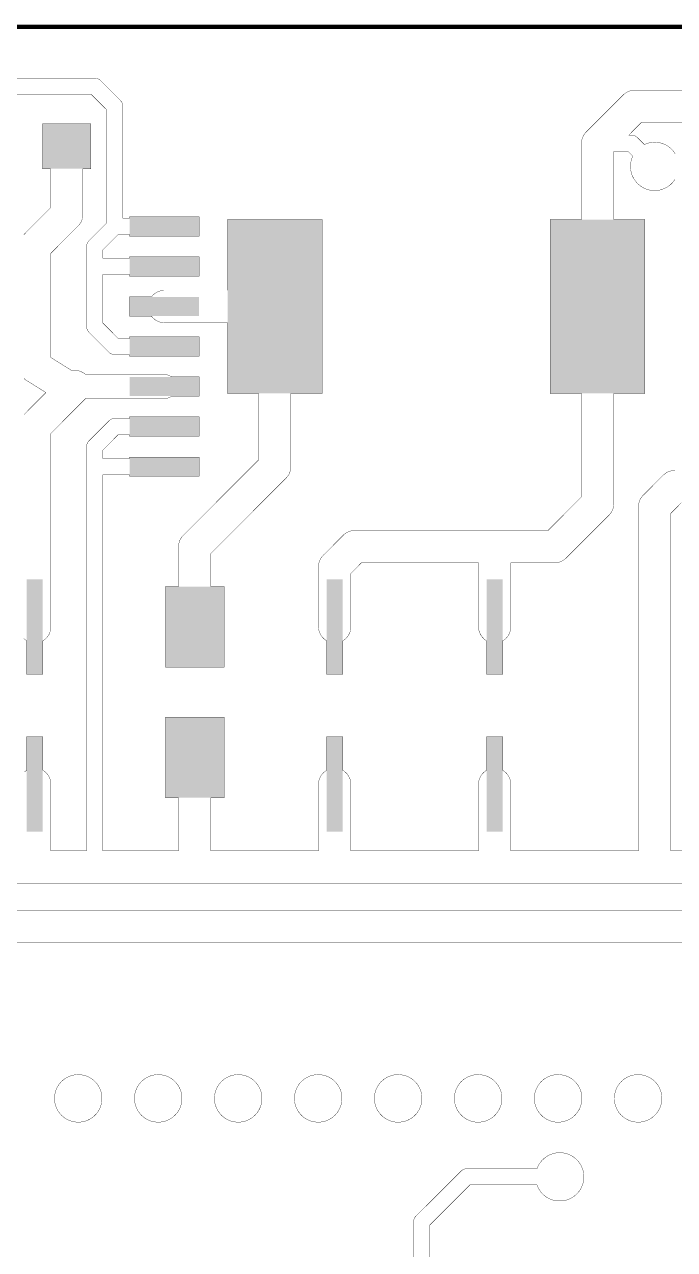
# Model space of a CAD drawing. Extents: x 0 to 3.15, y 0 to 4.33.
# Drawn here: x 1.587 to 2.4, y 2.803 to 4.333 of the extents above; entities that cross this region are included whole.
import ezdxf

# ---------------------------------------------------------------- set-up
doc = ezdxf.new("R2010")
doc.units = 0
for name, color, linetype in [('Board_Outline', 13, 'CONTINUOUS'), ('Edge_Top', 16, 'CONTINUOUS'), ('Top_Paste', 4, 'CONTINUOUS')]:
    doc.layers.add(name, color=color, linetype=linetype)

msp = doc.modelspace()

# ---------------------------------------------------------------- linework, layer by layer
at = {"layer": 'Board_Outline', "linetype": 'CONTINUOUS', "const_width": 0.0055}
msp.add_lwpolyline([(0, 0), (3.1496, 0), (3.1496, 4.3307), (0, 4.3307), (0, 0)], dxfattribs=at)
at = {"layer": 'Edge_Top', "linetype": 'CONTINUOUS', "const_width": 0.0004}
for points in [[(1.5678, 4.2664), (1.6752, 4.2664), (1.676, 4.2663), (1.6768, 4.2662), (1.6776, 4.2661), (1.6783, 4.2658), (1.6791, 4.2655), (1.6798, 4.2652), (1.6805, 4.2648), (1.6811, 4.2644), (1.6817, 4.2639), (1.6823, 4.2633), (1.6825, 4.2631), (1.6827, 4.2629), (1.7074, 4.2382), (1.7079, 4.2376), (1.7084, 4.237), (1.7088, 4.2363), (1.7092, 4.2356), (1.7095, 4.2349), (1.7097, 4.2342), (1.7099, 4.2334), (1.7101, 4.2326), (1.7102, 4.2319), (1.7102, 4.2311), (1.7102, 4.2307), (1.7102, 4.2304), (1.7102, 4.0914), (1.7102, 4.0914), (1.7186, 4.0914), (1.7186, 4.092), (1.7186, 4.0932), (1.8056, 4.0932), (1.8056, 4.0692), (1.7186, 4.0692), (1.7186, 4.071), (1.7185, 4.071), (1.7042, 4.071), (1.7037, 4.0705), (1.6852, 4.052), (1.6852, 4.0504), (1.6852, 4.0414), (1.6852, 4.0414), (1.7186, 4.0414), (1.7186, 4.042), (1.7186, 4.0432), (1.8056, 4.0432), (1.8056, 4.0192), (1.7186, 4.0192), (1.7186, 4.021), (1.7185, 4.021), (1.6852, 4.021), (1.6852, 4.021), (1.6852, 3.9604), (1.6859, 3.9597), (1.7042, 3.9414), (1.7058, 3.9414), (1.7186, 3.9414), (1.7186, 3.942), (1.7186, 3.9432), (1.8056, 3.9432), (1.8056, 3.9192), (1.7186, 3.9192), (1.7186, 3.921), (1.7185, 3.921), (1.6997, 3.921), (1.6989, 3.9211), (1.6982, 3.9212), (1.6974, 3.9213), (1.6966, 3.9216), (1.6959, 3.9219), (1.6952, 3.9222), (1.6945, 3.9226), (1.6939, 3.923), (1.6933, 3.9235), (1.6927, 3.9241), (1.6924, 3.9244), (1.6922, 3.9246), (1.6676, 3.9492), (1.6671, 3.9498), (1.6666, 3.9504), (1.6662, 3.9511), (1.6658, 3.9518), (1.6655, 3.9525), (1.6652, 3.9532), (1.665, 3.954), (1.6649, 3.9548), (1.6648, 3.9555), (1.6648, 3.9563), (1.6648, 3.9567), (1.6648, 3.957), (1.6648, 4.0315), (1.6648, 4.0317), (1.6648, 4.032), (1.6648, 4.0565), (1.6648, 4.0573), (1.6649, 4.058), (1.6651, 4.0588), (1.6654, 4.0596), (1.6656, 4.0603), (1.666, 4.061), (1.6664, 4.0617), (1.6668, 4.0623), (1.6673, 4.0629), (1.6679, 4.0635), (1.6681, 4.0638), (1.6683, 4.064), (1.6898, 4.0854), (1.6898, 4.087), (1.6898, 4.227), (1.6891, 4.2277), (1.6707, 4.246), (1.6692, 4.246), (1.5702, 4.246)], [(2.4003, 4.1398), (2.3996, 4.1387), (2.3988, 4.1377), (2.398, 4.1367), (2.3971, 4.1357), (2.3962, 4.1347), (2.3953, 4.1338), (2.3943, 4.133), (2.3932, 4.1322), (2.3922, 4.1314), (2.3911, 4.1307), (2.39, 4.13), (2.3888, 4.1294), (2.3876, 4.1288), (2.3864, 4.1283), (2.3852, 4.1278), (2.384, 4.1274), (2.3827, 4.127), (2.3814, 4.1267), (2.3801, 4.1265), (2.3788, 4.1263), (2.3775, 4.1261), (2.3762, 4.126), (2.3749, 4.126), (2.3736, 4.126), (2.3723, 4.1261), (2.371, 4.1263), (2.3697, 4.1265), (2.3684, 4.1267), (2.3671, 4.127), (2.3659, 4.1274), (2.3646, 4.1278), (2.3634, 4.1283), (2.3622, 4.1288), (2.361, 4.1294), (2.3599, 4.1301), (2.3588, 4.1307), (2.3577, 4.1315), (2.3566, 4.1322), (2.3556, 4.1331), (2.3546, 4.1339), (2.3536, 4.1348), (2.3527, 4.1358), (2.3519, 4.1368), (2.351, 4.1378), (2.3503, 4.1389), (2.3495, 4.1399), (2.3489, 4.1411), (2.3482, 4.1422), (2.3476, 4.1434), (2.3471, 4.1446), (2.3466, 4.1458), (2.3462, 4.147), (2.3458, 4.1483), (2.3455, 4.1496), (2.3453, 4.1509), (2.3451, 4.1522), (2.3449, 4.1535), (2.3448, 4.1548), (2.3448, 4.1561), (2.3448, 4.1574), (2.3449, 4.1587), (2.345, 4.16), (2.3452, 4.1613), (2.3455, 4.1626), (2.3458, 4.1639), (2.3461, 4.1651), (2.3466, 4.1664), (2.347, 4.1676), (2.3475, 4.1688), (2.3477, 4.1691), (2.3472, 4.1696), (2.342, 4.1748), (2.3415, 4.1747), (2.3239, 4.1747), (2.3239, 4.1744), (2.3239, 4.0899), (2.3246, 4.0899), (2.3629, 4.0899), (2.3629, 3.8725), (2.3239, 3.8725), (2.3239, 3.872), (2.3239, 3.7344), (2.3239, 3.7334), (2.3237, 3.7323), (2.3236, 3.7313), (2.3234, 3.7303), (2.3231, 3.7292), (2.3228, 3.7282), (2.3224, 3.7273), (2.322, 3.7263), (2.3215, 3.7254), (2.321, 3.7245), (2.3204, 3.7236), (2.3198, 3.7227), (2.3191, 3.7219), (2.3184, 3.7211), (2.3177, 3.7204), (2.3174, 3.7201), (2.2639, 3.6666), (2.2631, 3.6659), (2.2623, 3.6652), (2.2614, 3.6646), (2.2606, 3.664), (2.2597, 3.6635), (2.2587, 3.663), (2.2578, 3.6626), (2.2568, 3.6622), (2.2558, 3.6619), (2.2548, 3.6616), (2.2537, 3.6614), (2.2527, 3.6612), (2.2517, 3.6611), (2.2506, 3.661), (2.2496, 3.661), (2.2492, 3.661), (2.1952, 3.661), (2.1952, 3.6607), (2.1952, 3.5807), (2.1951, 3.5796), (2.195, 3.5786), (2.1948, 3.5776), (2.1946, 3.5765), (2.1944, 3.5755), (2.194, 3.5745), (2.1937, 3.5735), (2.1932, 3.5726), (2.1928, 3.5716), (2.1922, 3.5707), (2.1917, 3.5698), (2.1911, 3.569), (2.1904, 3.5682), (2.1897, 3.5674), (2.189, 3.5666), (2.1882, 3.5659), (2.1874, 3.5653), (2.1865, 3.5646), (2.1857, 3.5641), (2.1852, 3.5638), (2.1852, 3.5633), (2.1852, 3.522), (2.1648, 3.522), (2.1648, 3.5638), (2.1647, 3.5638), (2.1638, 3.5644), (2.1629, 3.565), (2.1621, 3.5656), (2.1613, 3.5663), (2.1606, 3.5671), (2.1599, 3.5678), (2.1592, 3.5686), (2.1585, 3.5695), (2.158, 3.5703), (2.1574, 3.5712), (2.1569, 3.5722), (2.1565, 3.5731), (2.1561, 3.5741), (2.1557, 3.5751), (2.1554, 3.5761), (2.1552, 3.5771), (2.155, 3.5781), (2.1549, 3.5792), (2.1548, 3.5802), (2.1548, 3.5812), (2.1548, 3.661), (2.1545, 3.661), (2.0083, 3.661), (2.0083, 3.661), (1.9952, 3.6478), (1.9952, 3.6478), (1.9952, 3.5807), (1.9951, 3.5796), (1.995, 3.5786), (1.9948, 3.5776), (1.9946, 3.5765), (1.9944, 3.5755), (1.994, 3.5745), (1.9937, 3.5735), (1.9932, 3.5726), (1.9928, 3.5716), (1.9922, 3.5707), (1.9917, 3.5698), (1.9911, 3.569), (1.9904, 3.5682), (1.9897, 3.5674), (1.989, 3.5666), (1.9882, 3.5659), (1.9874, 3.5653), (1.9865, 3.5646), (1.9857, 3.5641), (1.9852, 3.5638), (1.9852, 3.5633), (1.9852, 3.522), (1.9648, 3.522), (1.9648, 3.5638), (1.9647, 3.5638), (1.9638, 3.5644), (1.9629, 3.565), (1.9621, 3.5656), (1.9613, 3.5663), (1.9606, 3.5671), (1.9599, 3.5678), (1.9592, 3.5686), (1.9585, 3.5695), (1.958, 3.5703), (1.9574, 3.5712), (1.9569, 3.5722), (1.9565, 3.5731), (1.9561, 3.5741), (1.9557, 3.5751), (1.9554, 3.5761), (1.9552, 3.5771), (1.955, 3.5781), (1.9549, 3.5792), (1.9548, 3.5802), (1.9548, 3.5812), (1.9548, 3.6567), (1.9548, 3.6578), (1.955, 3.6588), (1.9551, 3.6599), (1.9553, 3.6609), (1.9556, 3.6619), (1.9559, 3.6629), (1.9563, 3.6639), (1.9567, 3.6648), (1.9572, 3.6658), (1.9577, 3.6667), (1.9583, 3.6676), (1.9589, 3.6684), (1.9596, 3.6692), (1.9603, 3.67), (1.961, 3.6708), (1.9613, 3.671), (1.9861, 3.6959), (1.9869, 3.6966), (1.9877, 3.6972), (1.9885, 3.6978), (1.9894, 3.6984), (1.9903, 3.6989), (1.9912, 3.6994), (1.9922, 3.6998), (1.9932, 3.7002), (1.9942, 3.7005), (1.9952, 3.7008), (1.9962, 3.701), (1.9973, 3.7012), (1.9983, 3.7013), (1.9993, 3.7014), (2.0004, 3.7014), (2.0008, 3.7014), (2.1757, 3.7014), (2.176, 3.7014), (2.2416, 3.7014), (2.2416, 3.7014), (2.2835, 3.7433), (2.2835, 3.7433), (2.2835, 3.8725), (2.2829, 3.8725), (2.2445, 3.8725), (2.2445, 4.0899), (2.2835, 4.0899), (2.2835, 4.0904), (2.2835, 4.1855), (2.2836, 4.1865), (2.2837, 4.1876), (2.2839, 4.1886), (2.2841, 4.1896), (2.2843, 4.1906), (2.2847, 4.1916), (2.285, 4.1926), (2.2855, 4.1936), (2.2859, 4.1945), (2.2865, 4.1954), (2.287, 4.1963), (2.2876, 4.1972), (2.2883, 4.198), (2.289, 4.1988), (2.2897, 4.1995), (2.29, 4.1998), (2.3361, 4.2459), (2.3369, 4.2466), (2.3377, 4.2472), (2.3385, 4.2478), (2.3394, 4.2484), (2.3403, 4.2489), (2.3412, 4.2494), (2.3422, 4.2498), (2.3432, 4.2502), (2.3442, 4.2505), (2.3452, 4.2508), (2.3462, 4.251), (2.3473, 4.2512), (2.3483, 4.2513), (2.3493, 4.2514), (2.3504, 4.2514), (2.3508, 4.2514), (2.5007, 4.2514)], [(1.5863, 4.071), (1.6198, 4.1046), (1.6198, 4.1049), (1.6198, 4.153), (1.6098, 4.153), (1.6098, 4.2094), (1.6702, 4.2094), (1.6702, 4.153), (1.6602, 4.153), (1.6602, 4.1526), (1.6602, 4.0957), (1.6601, 4.0946), (1.66, 4.0936), (1.6598, 4.0926), (1.6596, 4.0915), (1.6594, 4.0905), (1.659, 4.0895), (1.6587, 4.0885), (1.6582, 4.0876), (1.6578, 4.0866), (1.6572, 4.0857), (1.6567, 4.0848), (1.6561, 4.084), (1.6554, 4.0832), (1.6547, 4.0824), (1.654, 4.0816), (1.6537, 4.0814), (1.6202, 4.0478), (1.6202, 4.0475), (1.6202, 3.9174), (1.6205, 3.9172), (1.6458, 3.9014), (1.6505, 3.9014), (1.6516, 3.9013), (1.6526, 3.9012), (1.6536, 3.9011), (1.6547, 3.9009), (1.6557, 3.9006), (1.6567, 3.9003), (1.6577, 3.8999), (1.6586, 3.8995), (1.6596, 3.899), (1.6605, 3.8985), (1.6613, 3.8979), (1.6622, 3.8973), (1.663, 3.8966), (1.6636, 3.8961), (1.6636, 3.8962), (1.7626, 3.8962), (1.7634, 3.8961), (1.7642, 3.896), (1.7649, 3.8959), (1.7657, 3.8957), (1.7665, 3.8955), (1.7672, 3.8953), (1.7679, 3.895), (1.7687, 3.8946), (1.7694, 3.8943), (1.77, 3.8939), (1.7707, 3.8934), (1.771, 3.8932), (1.7711, 3.8932), (1.8056, 3.8932), (1.8056, 3.8692), (1.771, 3.8692), (1.7707, 3.869), (1.77, 3.8686), (1.7694, 3.8681), (1.7687, 3.8678), (1.768, 3.8675), (1.7672, 3.8672), (1.7665, 3.8669), (1.7657, 3.8667), (1.765, 3.8665), (1.7642, 3.8664), (1.7634, 3.8663), (1.7626, 3.8663), (1.761, 3.8662), (1.6636, 3.8662), (1.6631, 3.8658), (1.6202, 3.8228), (1.6202, 3.8225), (1.6202, 3.6805), (1.6202, 3.6802), (1.6202, 3.5807), (1.6201, 3.5796), (1.62, 3.5786), (1.6198, 3.5776), (1.6196, 3.5765), (1.6194, 3.5755), (1.619, 3.5745), (1.6187, 3.5735), (1.6182, 3.5726), (1.6178, 3.5716), (1.6172, 3.5707), (1.6167, 3.5698), (1.6161, 3.569), (1.6154, 3.5682), (1.6147, 3.5674), (1.614, 3.5666), (1.6132, 3.5659), (1.6124, 3.5653), (1.6115, 3.5646), (1.6107, 3.5641), (1.6102, 3.5638), (1.6102, 3.5638)], [(2.4895, 4.211), (2.3583, 4.211), (2.3583, 4.211), (2.3425, 4.1951), (2.3434, 4.1951), (2.3468, 4.1951), (2.3476, 4.1951), (2.3483, 4.1949), (2.3491, 4.1947), (2.3498, 4.1945), (2.3506, 4.1942), (2.3513, 4.1938), (2.3519, 4.1934), (2.3526, 4.1929), (2.3532, 4.1924), (2.3537, 4.1919), (2.3538, 4.1918), (2.3621, 4.1835), (2.3627, 4.1838), (2.3639, 4.1843), (2.3651, 4.1848), (2.3664, 4.1852), (2.3677, 4.1855), (2.3689, 4.1858), (2.3702, 4.186), (2.3715, 4.1862), (2.3728, 4.1863), (2.3742, 4.1864), (2.3755, 4.1864), (2.3768, 4.1863), (2.3781, 4.1862), (2.3794, 4.1861), (2.3807, 4.1859), (2.382, 4.1856), (2.3832, 4.1853), (2.3845, 4.1849), (2.3857, 4.1844), (2.3869, 4.1839), (2.3881, 4.1834), (2.3893, 4.1828), (2.3904, 4.1821), (2.3916, 4.1814), (2.3926, 4.1807), (2.3937, 4.1799), (2.3947, 4.1791), (2.3957, 4.1782), (2.3966, 4.1773), (2.3975, 4.1763), (2.3984, 4.1753), (2.3992, 4.1743), (2.3999, 4.1732), (2.4006, 4.1721)], [(1.841, 4.0899), (1.9592, 4.0899), (1.9592, 3.8725), (1.9202, 3.8725), (1.9202, 3.872), (1.9202, 3.7807), (1.9201, 3.7796), (1.92, 3.7786), (1.9198, 3.7776), (1.9196, 3.7765), (1.9194, 3.7755), (1.919, 3.7745), (1.9187, 3.7735), (1.9182, 3.7726), (1.9178, 3.7716), (1.9172, 3.7707), (1.9167, 3.7698), (1.9161, 3.769), (1.9154, 3.7682), (1.9147, 3.7674), (1.914, 3.7666), (1.9137, 3.7664), (1.8202, 3.6728), (1.8202, 3.6728), (1.8202, 3.6316), (1.8214, 3.6316), (1.8366, 3.6316), (1.8366, 3.5308), (1.7634, 3.5308), (1.7634, 3.6316), (1.7798, 3.6316), (1.7798, 3.6817), (1.7798, 3.6828), (1.78, 3.6838), (1.7801, 3.6849), (1.7803, 3.6859), (1.7806, 3.6869), (1.7809, 3.6879), (1.7813, 3.6889), (1.7817, 3.6898), (1.7822, 3.6908), (1.7827, 3.6917), (1.7833, 3.6926), (1.7839, 3.6934), (1.7846, 3.6942), (1.7853, 3.695), (1.786, 3.6958), (1.7863, 3.696), (1.8798, 3.7896), (1.8798, 3.7896), (1.8798, 3.8725), (1.8791, 3.8725), (1.8408, 3.8725), (1.8408, 3.961), (1.8399, 3.961), (1.7615, 3.961), (1.7605, 3.9611), (1.7595, 3.9612), (1.7584, 3.9613), (1.7574, 3.9616), (1.7564, 3.9618), (1.7554, 3.9621), (1.7544, 3.9625), (1.7534, 3.9629), (1.7525, 3.9634), (1.7516, 3.9639), (1.7507, 3.9645), (1.7498, 3.9651), (1.749, 3.9658), (1.7482, 3.9665), (1.7475, 3.9672), (1.7468, 3.968), (1.7461, 3.9688), (1.7458, 3.9692), (1.7457, 3.9692), (1.7186, 3.9692), (1.7186, 3.9932), (1.7459, 3.9932), (1.7458, 3.9932), (1.7465, 3.9941), (1.7472, 3.9949), (1.7479, 3.9956), (1.7487, 3.9963), (1.7495, 3.997), (1.7503, 3.9976), (1.7512, 3.9982), (1.7521, 3.9988), (1.753, 3.9993), (1.754, 3.9997), (1.7549, 4.0001), (1.7559, 4.0004), (1.7569, 4.0007), (1.758, 4.001), (1.759, 4.0012), (1.76, 4.0013), (1.7611, 4.0014), (1.7621, 4.0014), (1.8408, 4.0014), (1.8408, 4.0019), (1.8408, 4.0899), (1.841, 4.0899)], [(1.5863, 3.846), (1.6139, 3.8737), (1.6135, 3.874), (1.5888, 3.8894), (1.588, 3.89), (1.5871, 3.8906), (1.5864, 3.8913)], [(1.5868, 3.3996), (1.5876, 3.4003), (1.5884, 3.4009), (1.5893, 3.4015), (1.5898, 3.4018), (1.5898, 3.4023), (1.5898, 3.4436), (1.6102, 3.4436), (1.6102, 3.4018), (1.6103, 3.4017), (1.6112, 3.4012), (1.612, 3.4006), (1.6128, 3.3999), (1.6136, 3.3992), (1.6144, 3.3985), (1.6151, 3.3977), (1.6158, 3.3969), (1.6164, 3.3961), (1.617, 3.3952), (1.6175, 3.3943), (1.618, 3.3934), (1.6185, 3.3925), (1.6189, 3.3915), (1.6192, 3.3905), (1.6195, 3.3895), (1.6198, 3.3885), (1.6199, 3.3874), (1.6201, 3.3864), (1.6202, 3.3853), (1.6202, 3.3844), (1.6202, 3.3014), (1.6205, 3.3014), (1.6648, 3.3014), (1.6648, 3.3014), (1.6648, 3.7815), (1.6648, 3.7817), (1.6648, 3.782), (1.6648, 3.8065), (1.6648, 3.8073), (1.6649, 3.808), (1.6651, 3.8088), (1.6654, 3.8096), (1.6656, 3.8103), (1.666, 3.811), (1.6664, 3.8117), (1.6668, 3.8123), (1.6673, 3.8129), (1.6679, 3.8135), (1.6681, 3.8138), (1.6683, 3.814), (1.693, 3.8386), (1.6936, 3.8391), (1.6942, 3.8396), (1.6948, 3.84), (1.6955, 3.8404), (1.6963, 3.8407), (1.697, 3.841), (1.6978, 3.8412), (1.6985, 3.8413), (1.6993, 3.8414), (1.7001, 3.8414), (1.7005, 3.8414), (1.7008, 3.8414), (1.7186, 3.8414), (1.7186, 3.842), (1.7186, 3.8432), (1.8056, 3.8432), (1.8056, 3.8192), (1.7186, 3.8192), (1.7186, 3.821), (1.7185, 3.821), (1.7042, 3.821), (1.7037, 3.8205), (1.6852, 3.802), (1.6852, 3.8004), (1.6852, 3.7914), (1.6852, 3.7914), (1.7186, 3.7914), (1.7186, 3.792), (1.7186, 3.7932), (1.8056, 3.7932), (1.8056, 3.7692), (1.7186, 3.7692), (1.7186, 3.771), (1.7185, 3.771), (1.6852, 3.771), (1.6852, 3.771), (1.6852, 3.3014), (1.6855, 3.3014), (1.7798, 3.3014), (1.7798, 3.3017), (1.7798, 3.3674), (1.7786, 3.3674), (1.7634, 3.3674), (1.7634, 3.4682), (1.8366, 3.4682), (1.8366, 3.3674), (1.8202, 3.3674), (1.8202, 3.3014), (1.8205, 3.3014), (1.9548, 3.3014), (1.9548, 3.3017), (1.9548, 3.3849), (1.9548, 3.3859), (1.955, 3.387), (1.9551, 3.388), (1.9553, 3.389), (1.9556, 3.3901), (1.9559, 3.391), (1.9563, 3.392), (1.9567, 3.393), (1.9572, 3.3939), (1.9577, 3.3948), (1.9583, 3.3957), (1.9589, 3.3966), (1.9596, 3.3974), (1.9603, 3.3982), (1.961, 3.3989), (1.9618, 3.3996), (1.9626, 3.4003), (1.9634, 3.4009), (1.9643, 3.4015), (1.9648, 3.4018), (1.9648, 3.4023), (1.9648, 3.4436), (1.9852, 3.4436), (1.9852, 3.4018), (1.9853, 3.4017), (1.9862, 3.4012), (1.987, 3.4006), (1.9878, 3.3999), (1.9886, 3.3992), (1.9894, 3.3985), (1.9901, 3.3977), (1.9908, 3.3969), (1.9914, 3.3961), (1.992, 3.3952), (1.9925, 3.3943), (1.993, 3.3934), (1.9935, 3.3925), (1.9939, 3.3915), (1.9942, 3.3905), (1.9945, 3.3895), (1.9948, 3.3885), (1.9949, 3.3874), (1.9951, 3.3864), (1.9952, 3.3853), (1.9952, 3.3844), (1.9952, 3.3014), (1.9955, 3.3014), (2.1548, 3.3014), (2.1548, 3.3017), (2.1548, 3.3849), (2.1548, 3.3859), (2.155, 3.387), (2.1551, 3.388), (2.1553, 3.389), (2.1556, 3.3901), (2.1559, 3.391), (2.1563, 3.392), (2.1567, 3.393), (2.1572, 3.3939), (2.1577, 3.3948), (2.1583, 3.3957), (2.1589, 3.3966), (2.1596, 3.3974), (2.1603, 3.3982), (2.161, 3.3989), (2.1618, 3.3996), (2.1626, 3.4003), (2.1634, 3.4009), (2.1643, 3.4015), (2.1648, 3.4018), (2.1648, 3.4023), (2.1648, 3.4436), (2.1852, 3.4436), (2.1852, 3.4018), (2.1853, 3.4017), (2.1862, 3.4012), (2.187, 3.4006), (2.1878, 3.3999), (2.1886, 3.3992), (2.1894, 3.3985), (2.1901, 3.3977), (2.1908, 3.3969), (2.1914, 3.3961), (2.192, 3.3952), (2.1925, 3.3943), (2.193, 3.3934), (2.1935, 3.3925), (2.1939, 3.3915), (2.1942, 3.3905), (2.1945, 3.3895), (2.1948, 3.3885), (2.1949, 3.3874), (2.1951, 3.3864), (2.1952, 3.3853), (2.1952, 3.3844), (2.1952, 3.3014), (2.1955, 3.3014), (2.3548, 3.3014), (2.3548, 3.3017), (2.3548, 3.7317), (2.3548, 3.7328), (2.355, 3.7338), (2.3551, 3.7349), (2.3553, 3.7359), (2.3556, 3.7369), (2.3559, 3.7379), (2.3563, 3.7389), (2.3567, 3.7398), (2.3572, 3.7408), (2.3577, 3.7417), (2.3583, 3.7426), (2.3589, 3.7434), (2.3596, 3.7442), (2.3603, 3.745), (2.361, 3.7458), (2.3613, 3.746), (2.3861, 3.7709), (2.3869, 3.7716), (2.3877, 3.7722), (2.3885, 3.7728), (2.3894, 3.7734), (2.3903, 3.7739), (2.3912, 3.7744), (2.3922, 3.7748), (2.3932, 3.7752), (2.3942, 3.7755), (2.3952, 3.7758), (2.3962, 3.776), (2.3973, 3.7762), (2.3983, 3.7763), (2.3993, 3.7764), (2.4004, 3.7764)], [(2.4083, 3.736), (2.3952, 3.7228), (2.3952, 3.7228), (2.3952, 3.3014), (2.3955, 3.3014), (2.6007, 3.3014)], [(1.6102, 3.5638), (1.6102, 3.522), (1.5898, 3.522), (1.5898, 3.5638), (1.5897, 3.5638), (1.5888, 3.5644), (1.5879, 3.565), (1.5871, 3.5656), (1.5863, 3.5663)], [(2.5989, 3.261), (2.1743, 3.261), (2.1739, 3.261), (1.9743, 3.261), (1.9739, 3.261), (1.7993, 3.261), (1.7989, 3.261), (1.6743, 3.261), (1.6739, 3.261), (1.5993, 3.261), (1.5989, 3.261), (1.3993, 3.261)], [(1.0073, 3.2268), (2.4319, 3.2268)], [(2.4315, 3.1864), (1.0148, 3.1864)], [(1.684, 2.9918), (1.684, 2.9905), (1.6839, 2.9892), (1.6837, 2.9879), (1.6835, 2.9866), (1.6832, 2.9853), (1.6829, 2.984), (1.6825, 2.9828), (1.6821, 2.9815), (1.6816, 2.9803), (1.681, 2.9791), (1.6804, 2.9779), (1.6798, 2.9768), (1.6791, 2.9757), (1.6784, 2.9746), (1.6776, 2.9736), (1.6767, 2.9726), (1.6758, 2.9716), (1.6749, 2.9707), (1.6739, 2.9698), (1.6729, 2.9689), (1.6719, 2.9681), (1.6708, 2.9674), (1.6697, 2.9667), (1.6686, 2.966), (1.6674, 2.9654), (1.6662, 2.9648), (1.665, 2.9643), (1.6638, 2.9639), (1.6625, 2.9635), (1.6613, 2.9632), (1.66, 2.9629), (1.6587, 2.9627), (1.6574, 2.9625), (1.6561, 2.9624), (1.6548, 2.9624), (1.6535, 2.9624), (1.6521, 2.9624), (1.6508, 2.9626), (1.6495, 2.9627), (1.6482, 2.963), (1.647, 2.9633), (1.6457, 2.9636), (1.6445, 2.964), (1.6432, 2.9645), (1.642, 2.965), (1.6408, 2.9656), (1.6397, 2.9662), (1.6386, 2.9669), (1.6375, 2.9676), (1.6364, 2.9684), (1.6354, 2.9692), (1.6344, 2.97), (1.6334, 2.9709), (1.6325, 2.9719), (1.6316, 2.9729), (1.6308, 2.9739), (1.63, 2.9749), (1.6293, 2.976), (1.6286, 2.9771), (1.628, 2.9783), (1.6274, 2.9795), (1.6269, 2.9807), (1.6264, 2.9819), (1.626, 2.9831), (1.6256, 2.9844), (1.6253, 2.9857), (1.6251, 2.987), (1.6249, 2.9883), (1.6247, 2.9896), (1.6246, 2.9909), (1.6246, 2.9922), (1.6247, 2.9935), (1.6247, 2.9948), (1.6249, 2.9961), (1.6251, 2.9974), (1.6254, 2.9987), (1.6257, 3), (1.6261, 3.0012), (1.6265, 3.0025), (1.627, 3.0037), (1.6275, 3.0049), (1.6281, 3.006), (1.6288, 3.0072), (1.6295, 3.0083), (1.6302, 3.0094), (1.631, 3.0104), (1.6318, 3.0114), (1.6327, 3.0124), (1.6336, 3.0134), (1.6346, 3.0142), (1.6356, 3.0151), (1.6366, 3.0159), (1.6377, 3.0167), (1.6388, 3.0174), (1.6399, 3.018), (1.6411, 3.0186), (1.6423, 3.0192), (1.6435, 3.0197), (1.6447, 3.0202), (1.646, 3.0205), (1.6472, 3.0209), (1.6485, 3.0212), (1.6498, 3.0214), (1.6511, 3.0216), (1.6524, 3.0217), (1.6537, 3.0217), (1.6551, 3.0217), (1.6564, 3.0217), (1.6577, 3.0216), (1.659, 3.0214), (1.6603, 3.0211), (1.6615, 3.0208), (1.6628, 3.0205), (1.6641, 3.0201), (1.6653, 3.0196), (1.6665, 3.0191), (1.6677, 3.0186), (1.6688, 3.0179), (1.67, 3.0173), (1.6711, 3.0166), (1.6721, 3.0158), (1.6732, 3.015), (1.6742, 3.0141), (1.6751, 3.0132), (1.676, 3.0123), (1.6769, 3.0113), (1.6777, 3.0103), (1.6785, 3.0092), (1.6793, 3.0082), (1.6799, 3.007), (1.6806, 3.0059), (1.6812, 3.0047), (1.6817, 3.0035), (1.6822, 3.0023), (1.6826, 3.0011), (1.683, 2.9998), (1.6833, 2.9985), (1.6836, 2.9972), (1.6838, 2.9959), (1.6839, 2.9946), (1.684, 2.9933), (1.684, 2.992), (1.684, 2.9918)], [(1.784, 2.9918), (1.784, 2.9905), (1.7839, 2.9892), (1.7837, 2.9879), (1.7835, 2.9866), (1.7832, 2.9853), (1.7829, 2.984), (1.7825, 2.9828), (1.7821, 2.9815), (1.7816, 2.9803), (1.781, 2.9791), (1.7804, 2.9779), (1.7798, 2.9768), (1.7791, 2.9757), (1.7784, 2.9746), (1.7776, 2.9736), (1.7767, 2.9726), (1.7758, 2.9716), (1.7749, 2.9707), (1.7739, 2.9698), (1.7729, 2.9689), (1.7719, 2.9681), (1.7708, 2.9674), (1.7697, 2.9667), (1.7686, 2.966), (1.7674, 2.9654), (1.7662, 2.9648), (1.765, 2.9643), (1.7638, 2.9639), (1.7625, 2.9635), (1.7613, 2.9632), (1.76, 2.9629), (1.7587, 2.9627), (1.7574, 2.9625), (1.7561, 2.9624), (1.7548, 2.9624), (1.7535, 2.9624), (1.7521, 2.9624), (1.7508, 2.9626), (1.7495, 2.9627), (1.7482, 2.963), (1.747, 2.9633), (1.7457, 2.9636), (1.7445, 2.964), (1.7432, 2.9645), (1.742, 2.965), (1.7408, 2.9656), (1.7397, 2.9662), (1.7386, 2.9669), (1.7375, 2.9676), (1.7364, 2.9684), (1.7354, 2.9692), (1.7344, 2.97), (1.7334, 2.9709), (1.7325, 2.9719), (1.7316, 2.9729), (1.7308, 2.9739), (1.73, 2.9749), (1.7293, 2.976), (1.7286, 2.9771), (1.728, 2.9783), (1.7274, 2.9795), (1.7269, 2.9807), (1.7264, 2.9819), (1.726, 2.9831), (1.7256, 2.9844), (1.7253, 2.9857), (1.7251, 2.987), (1.7249, 2.9883), (1.7247, 2.9896), (1.7246, 2.9909), (1.7246, 2.9922), (1.7247, 2.9935), (1.7247, 2.9948), (1.7249, 2.9961), (1.7251, 2.9974), (1.7254, 2.9987), (1.7257, 3), (1.7261, 3.0012), (1.7265, 3.0025), (1.727, 3.0037), (1.7275, 3.0049), (1.7281, 3.006), (1.7288, 3.0072), (1.7295, 3.0083), (1.7302, 3.0094), (1.731, 3.0104), (1.7318, 3.0114), (1.7327, 3.0124), (1.7336, 3.0134), (1.7346, 3.0142), (1.7356, 3.0151), (1.7366, 3.0159), (1.7377, 3.0167), (1.7388, 3.0174), (1.7399, 3.018), (1.7411, 3.0186), (1.7423, 3.0192), (1.7435, 3.0197), (1.7447, 3.0202), (1.746, 3.0205), (1.7472, 3.0209), (1.7485, 3.0212), (1.7498, 3.0214), (1.7511, 3.0216), (1.7524, 3.0217), (1.7537, 3.0217), (1.7551, 3.0217), (1.7564, 3.0217), (1.7577, 3.0216), (1.759, 3.0214), (1.7603, 3.0211), (1.7615, 3.0208), (1.7628, 3.0205), (1.7641, 3.0201), (1.7653, 3.0196), (1.7665, 3.0191), (1.7677, 3.0186), (1.7688, 3.0179), (1.77, 3.0173), (1.7711, 3.0166), (1.7721, 3.0158), (1.7732, 3.015), (1.7742, 3.0141), (1.7751, 3.0132), (1.776, 3.0123), (1.7769, 3.0113), (1.7777, 3.0103), (1.7785, 3.0092), (1.7793, 3.0082), (1.7799, 3.007), (1.7806, 3.0059), (1.7812, 3.0047), (1.7817, 3.0035), (1.7822, 3.0023), (1.7826, 3.0011), (1.783, 2.9998), (1.7833, 2.9985), (1.7836, 2.9972), (1.7838, 2.9959), (1.7839, 2.9946), (1.784, 2.9933), (1.784, 2.992), (1.784, 2.9918)], [(1.884, 2.9918), (1.884, 2.9905), (1.8839, 2.9892), (1.8837, 2.9879), (1.8835, 2.9866), (1.8832, 2.9853), (1.8829, 2.984), (1.8825, 2.9828), (1.8821, 2.9815), (1.8816, 2.9803), (1.881, 2.9791), (1.8804, 2.9779), (1.8798, 2.9768), (1.8791, 2.9757), (1.8784, 2.9746), (1.8776, 2.9736), (1.8767, 2.9726), (1.8758, 2.9716), (1.8749, 2.9707), (1.8739, 2.9698), (1.8729, 2.9689), (1.8719, 2.9681), (1.8708, 2.9674), (1.8697, 2.9667), (1.8686, 2.966), (1.8674, 2.9654), (1.8662, 2.9648), (1.865, 2.9643), (1.8638, 2.9639), (1.8625, 2.9635), (1.8613, 2.9632), (1.86, 2.9629), (1.8587, 2.9627), (1.8574, 2.9625), (1.8561, 2.9624), (1.8548, 2.9624), (1.8535, 2.9624), (1.8521, 2.9624), (1.8508, 2.9626), (1.8495, 2.9627), (1.8482, 2.963), (1.847, 2.9633), (1.8457, 2.9636), (1.8445, 2.964), (1.8432, 2.9645), (1.842, 2.965), (1.8408, 2.9656), (1.8397, 2.9662), (1.8386, 2.9669), (1.8375, 2.9676), (1.8364, 2.9684), (1.8354, 2.9692), (1.8344, 2.97), (1.8334, 2.9709), (1.8325, 2.9719), (1.8316, 2.9729), (1.8308, 2.9739), (1.83, 2.9749), (1.8293, 2.976), (1.8286, 2.9771), (1.828, 2.9783), (1.8274, 2.9795), (1.8269, 2.9807), (1.8264, 2.9819), (1.826, 2.9831), (1.8256, 2.9844), (1.8253, 2.9857), (1.8251, 2.987), (1.8249, 2.9883), (1.8247, 2.9896), (1.8246, 2.9909), (1.8246, 2.9922), (1.8247, 2.9935), (1.8247, 2.9948), (1.8249, 2.9961), (1.8251, 2.9974), (1.8254, 2.9987), (1.8257, 3), (1.8261, 3.0012), (1.8265, 3.0025), (1.827, 3.0037), (1.8275, 3.0049), (1.8281, 3.006), (1.8288, 3.0072), (1.8295, 3.0083), (1.8302, 3.0094), (1.831, 3.0104), (1.8318, 3.0114), (1.8327, 3.0124), (1.8336, 3.0134), (1.8346, 3.0142), (1.8356, 3.0151), (1.8366, 3.0159), (1.8377, 3.0167), (1.8388, 3.0174), (1.8399, 3.018), (1.8411, 3.0186), (1.8423, 3.0192), (1.8435, 3.0197), (1.8447, 3.0202), (1.846, 3.0205), (1.8472, 3.0209), (1.8485, 3.0212), (1.8498, 3.0214), (1.8511, 3.0216), (1.8524, 3.0217), (1.8537, 3.0217), (1.8551, 3.0217), (1.8564, 3.0217), (1.8577, 3.0216), (1.859, 3.0214), (1.8603, 3.0211), (1.8615, 3.0208), (1.8628, 3.0205), (1.8641, 3.0201), (1.8653, 3.0196), (1.8665, 3.0191), (1.8677, 3.0186), (1.8688, 3.0179), (1.87, 3.0173), (1.8711, 3.0166), (1.8721, 3.0158), (1.8732, 3.015), (1.8742, 3.0141), (1.8751, 3.0132), (1.876, 3.0123), (1.8769, 3.0113), (1.8777, 3.0103), (1.8785, 3.0092), (1.8793, 3.0082), (1.8799, 3.007), (1.8806, 3.0059), (1.8812, 3.0047), (1.8817, 3.0035), (1.8822, 3.0023), (1.8826, 3.0011), (1.883, 2.9998), (1.8833, 2.9985), (1.8836, 2.9972), (1.8838, 2.9959), (1.8839, 2.9946), (1.884, 2.9933), (1.884, 2.992), (1.884, 2.9918)], [(1.984, 2.9918), (1.984, 2.9905), (1.9839, 2.9892), (1.9837, 2.9879), (1.9835, 2.9866), (1.9832, 2.9853), (1.9829, 2.984), (1.9825, 2.9828), (1.9821, 2.9815), (1.9816, 2.9803), (1.981, 2.9791), (1.9804, 2.9779), (1.9798, 2.9768), (1.9791, 2.9757), (1.9784, 2.9746), (1.9776, 2.9736), (1.9767, 2.9726), (1.9758, 2.9716), (1.9749, 2.9707), (1.9739, 2.9698), (1.9729, 2.9689), (1.9719, 2.9681), (1.9708, 2.9674), (1.9697, 2.9667), (1.9686, 2.966), (1.9674, 2.9654), (1.9662, 2.9648), (1.965, 2.9643), (1.9638, 2.9639), (1.9625, 2.9635), (1.9613, 2.9632), (1.96, 2.9629), (1.9587, 2.9627), (1.9574, 2.9625), (1.9561, 2.9624), (1.9548, 2.9624), (1.9535, 2.9624), (1.9521, 2.9624), (1.9508, 2.9626), (1.9495, 2.9627), (1.9482, 2.963), (1.947, 2.9633), (1.9457, 2.9636), (1.9445, 2.964), (1.9432, 2.9645), (1.942, 2.965), (1.9408, 2.9656), (1.9397, 2.9662), (1.9386, 2.9669), (1.9375, 2.9676), (1.9364, 2.9684), (1.9354, 2.9692), (1.9344, 2.97), (1.9334, 2.9709), (1.9325, 2.9719), (1.9316, 2.9729), (1.9308, 2.9739), (1.93, 2.9749), (1.9293, 2.976), (1.9286, 2.9771), (1.928, 2.9783), (1.9274, 2.9795), (1.9269, 2.9807), (1.9264, 2.9819), (1.926, 2.9831), (1.9256, 2.9844), (1.9253, 2.9857), (1.9251, 2.987), (1.9249, 2.9883), (1.9247, 2.9896), (1.9246, 2.9909), (1.9246, 2.9922), (1.9247, 2.9935), (1.9247, 2.9948), (1.9249, 2.9961), (1.9251, 2.9974), (1.9254, 2.9987), (1.9257, 3), (1.9261, 3.0012), (1.9265, 3.0025), (1.927, 3.0037), (1.9275, 3.0049), (1.9281, 3.006), (1.9288, 3.0072), (1.9295, 3.0083), (1.9302, 3.0094), (1.931, 3.0104), (1.9318, 3.0114), (1.9327, 3.0124), (1.9336, 3.0134), (1.9346, 3.0142), (1.9356, 3.0151), (1.9366, 3.0159), (1.9377, 3.0167), (1.9388, 3.0174), (1.9399, 3.018), (1.9411, 3.0186), (1.9423, 3.0192), (1.9435, 3.0197), (1.9447, 3.0202), (1.946, 3.0205), (1.9472, 3.0209), (1.9485, 3.0212), (1.9498, 3.0214), (1.9511, 3.0216), (1.9524, 3.0217), (1.9537, 3.0217), (1.9551, 3.0217), (1.9564, 3.0217), (1.9577, 3.0216), (1.959, 3.0214), (1.9603, 3.0211), (1.9615, 3.0208), (1.9628, 3.0205), (1.9641, 3.0201), (1.9653, 3.0196), (1.9665, 3.0191), (1.9677, 3.0186), (1.9688, 3.0179), (1.97, 3.0173), (1.9711, 3.0166), (1.9721, 3.0158), (1.9732, 3.015), (1.9742, 3.0141), (1.9751, 3.0132), (1.976, 3.0123), (1.9769, 3.0113), (1.9777, 3.0103), (1.9785, 3.0092), (1.9793, 3.0082), (1.9799, 3.007), (1.9806, 3.0059), (1.9812, 3.0047), (1.9817, 3.0035), (1.9822, 3.0023), (1.9826, 3.0011), (1.983, 2.9998), (1.9833, 2.9985), (1.9836, 2.9972), (1.9838, 2.9959), (1.9839, 2.9946), (1.984, 2.9933), (1.984, 2.992), (1.984, 2.9918)], [(2.084, 2.9918), (2.084, 2.9905), (2.0839, 2.9892), (2.0837, 2.9879), (2.0835, 2.9866), (2.0833, 2.9853), (2.0829, 2.984), (2.0825, 2.9828), (2.0821, 2.9815), (2.0816, 2.9803), (2.0811, 2.9791), (2.0805, 2.9779), (2.0798, 2.9768), (2.0791, 2.9757), (2.0784, 2.9746), (2.0776, 2.9736), (2.0768, 2.9726), (2.0759, 2.9716), (2.0749, 2.9706), (2.074, 2.9698), (2.073, 2.9689), (2.0719, 2.9681), (2.0709, 2.9674), (2.0698, 2.9666), (2.0686, 2.966), (2.0675, 2.9654), (2.0663, 2.9648), (2.0651, 2.9643), (2.0638, 2.9639), (2.0626, 2.9635), (2.0613, 2.9632), (2.06, 2.9629), (2.0587, 2.9627), (2.0574, 2.9625), (2.0561, 2.9624), (2.0548, 2.9623), (2.0535, 2.9623), (2.0522, 2.9624), (2.0509, 2.9625), (2.0496, 2.9627), (2.0483, 2.9629), (2.047, 2.9632), (2.0457, 2.9636), (2.0445, 2.964), (2.0433, 2.9644), (2.0421, 2.965), (2.0409, 2.9655), (2.0397, 2.9661), (2.0386, 2.9668), (2.0375, 2.9675), (2.0364, 2.9683), (2.0354, 2.9691), (2.0344, 2.97), (2.0335, 2.9709), (2.0325, 2.9718), (2.0317, 2.9728), (2.0308, 2.9738), (2.0301, 2.9749), (2.0293, 2.976), (2.0286, 2.9771), (2.028, 2.9782), (2.0274, 2.9794), (2.0269, 2.9806), (2.0264, 2.9818), (2.026, 2.9831), (2.0256, 2.9843), (2.0253, 2.9856), (2.025, 2.9869), (2.0248, 2.9882), (2.0247, 2.9895), (2.0246, 2.9908), (2.0246, 2.9921), (2.0246, 2.9934), (2.0247, 2.9947), (2.0249, 2.996), (2.0251, 2.9973), (2.0253, 2.9986), (2.0256, 2.9999), (2.026, 3.0011), (2.0264, 3.0024), (2.0269, 3.0036), (2.0275, 3.0048), (2.0281, 3.006), (2.0287, 3.0071), (2.0294, 3.0082), (2.0301, 3.0093), (2.0309, 3.0104), (2.0317, 3.0114), (2.0326, 3.0124), (2.0335, 3.0133), (2.0345, 3.0142), (2.0355, 3.015), (2.0365, 3.0159), (2.0376, 3.0166), (2.0387, 3.0173), (2.0398, 3.018), (2.041, 3.0186), (2.0422, 3.0192), (2.0434, 3.0197), (2.0446, 3.0201), (2.0459, 3.0205), (2.0471, 3.0209), (2.0484, 3.0212), (2.0497, 3.0214), (2.051, 3.0216), (2.0523, 3.0217), (2.0536, 3.0218), (2.0549, 3.0218), (2.0562, 3.0217), (2.0575, 3.0216), (2.0588, 3.0214), (2.0601, 3.0212), (2.0614, 3.0209), (2.0627, 3.0206), (2.0639, 3.0202), (2.0652, 3.0197), (2.0664, 3.0192), (2.0676, 3.0187), (2.0687, 3.018), (2.0699, 3.0174), (2.071, 3.0167), (2.072, 3.0159), (2.0731, 3.0151), (2.0741, 3.0143), (2.075, 3.0134), (2.0759, 3.0124), (2.0768, 3.0115), (2.0777, 3.0104), (2.0785, 3.0094), (2.0792, 3.0083), (2.0799, 3.0072), (2.0805, 3.0061), (2.0811, 3.0049), (2.0817, 3.0037), (2.0821, 3.0025), (2.0826, 3.0012), (2.083, 3), (2.0833, 2.9987), (2.0835, 2.9974), (2.0838, 2.9961), (2.0839, 2.9948), (2.084, 2.9935), (2.084, 2.9922), (2.084, 2.9918)], [(2.184, 2.9918), (2.184, 2.9905), (2.1839, 2.9892), (2.1837, 2.9879), (2.1835, 2.9866), (2.1833, 2.9853), (2.1829, 2.984), (2.1825, 2.9828), (2.1821, 2.9815), (2.1816, 2.9803), (2.1811, 2.9791), (2.1805, 2.9779), (2.1798, 2.9768), (2.1791, 2.9757), (2.1784, 2.9746), (2.1776, 2.9736), (2.1768, 2.9726), (2.1759, 2.9716), (2.1749, 2.9706), (2.174, 2.9698), (2.173, 2.9689), (2.1719, 2.9681), (2.1709, 2.9674), (2.1698, 2.9666), (2.1686, 2.966), (2.1675, 2.9654), (2.1663, 2.9648), (2.1651, 2.9643), (2.1638, 2.9639), (2.1626, 2.9635), (2.1613, 2.9632), (2.16, 2.9629), (2.1587, 2.9627), (2.1574, 2.9625), (2.1561, 2.9624), (2.1548, 2.9623), (2.1535, 2.9623), (2.1522, 2.9624), (2.1509, 2.9625), (2.1496, 2.9627), (2.1483, 2.9629), (2.147, 2.9632), (2.1457, 2.9636), (2.1445, 2.964), (2.1433, 2.9644), (2.1421, 2.965), (2.1409, 2.9655), (2.1397, 2.9661), (2.1386, 2.9668), (2.1375, 2.9675), (2.1364, 2.9683), (2.1354, 2.9691), (2.1344, 2.97), (2.1335, 2.9709), (2.1325, 2.9718), (2.1317, 2.9728), (2.1308, 2.9738), (2.1301, 2.9749), (2.1293, 2.976), (2.1286, 2.9771), (2.128, 2.9782), (2.1274, 2.9794), (2.1269, 2.9806), (2.1264, 2.9818), (2.126, 2.9831), (2.1256, 2.9843), (2.1253, 2.9856), (2.125, 2.9869), (2.1248, 2.9882), (2.1247, 2.9895), (2.1246, 2.9908), (2.1246, 2.9921), (2.1246, 2.9934), (2.1247, 2.9947), (2.1249, 2.996), (2.1251, 2.9973), (2.1253, 2.9986), (2.1256, 2.9999), (2.126, 3.0011), (2.1264, 3.0024), (2.1269, 3.0036), (2.1275, 3.0048), (2.1281, 3.006), (2.1287, 3.0071), (2.1294, 3.0082), (2.1301, 3.0093), (2.1309, 3.0104), (2.1317, 3.0114), (2.1326, 3.0124), (2.1335, 3.0133), (2.1345, 3.0142), (2.1355, 3.015), (2.1365, 3.0159), (2.1376, 3.0166), (2.1387, 3.0173), (2.1398, 3.018), (2.141, 3.0186), (2.1422, 3.0192), (2.1434, 3.0197), (2.1446, 3.0201), (2.1459, 3.0205), (2.1471, 3.0209), (2.1484, 3.0212), (2.1497, 3.0214), (2.151, 3.0216), (2.1523, 3.0217), (2.1536, 3.0218), (2.1549, 3.0218), (2.1562, 3.0217), (2.1575, 3.0216), (2.1588, 3.0214), (2.1601, 3.0212), (2.1614, 3.0209), (2.1627, 3.0206), (2.1639, 3.0202), (2.1652, 3.0197), (2.1664, 3.0192), (2.1676, 3.0187), (2.1687, 3.018), (2.1699, 3.0174), (2.171, 3.0167), (2.172, 3.0159), (2.1731, 3.0151), (2.1741, 3.0143), (2.175, 3.0134), (2.1759, 3.0124), (2.1768, 3.0115), (2.1777, 3.0104), (2.1785, 3.0094), (2.1792, 3.0083), (2.1799, 3.0072), (2.1805, 3.0061), (2.1811, 3.0049), (2.1817, 3.0037), (2.1821, 3.0025), (2.1826, 3.0012), (2.183, 3), (2.1833, 2.9987), (2.1835, 2.9974), (2.1838, 2.9961), (2.1839, 2.9948), (2.184, 2.9935), (2.184, 2.9922), (2.184, 2.9918)], [(2.284, 2.9918), (2.284, 2.9905), (2.2839, 2.9892), (2.2837, 2.9879), (2.2835, 2.9866), (2.2833, 2.9853), (2.2829, 2.984), (2.2825, 2.9828), (2.2821, 2.9815), (2.2816, 2.9803), (2.2811, 2.9791), (2.2805, 2.9779), (2.2798, 2.9768), (2.2791, 2.9757), (2.2784, 2.9746), (2.2776, 2.9736), (2.2768, 2.9726), (2.2759, 2.9716), (2.2749, 2.9706), (2.274, 2.9698), (2.273, 2.9689), (2.2719, 2.9681), (2.2709, 2.9674), (2.2698, 2.9666), (2.2686, 2.966), (2.2675, 2.9654), (2.2663, 2.9648), (2.2651, 2.9643), (2.2638, 2.9639), (2.2626, 2.9635), (2.2613, 2.9632), (2.26, 2.9629), (2.2587, 2.9627), (2.2574, 2.9625), (2.2561, 2.9624), (2.2548, 2.9623), (2.2535, 2.9623), (2.2522, 2.9624), (2.2509, 2.9625), (2.2496, 2.9627), (2.2483, 2.9629), (2.247, 2.9632), (2.2457, 2.9636), (2.2445, 2.964), (2.2433, 2.9644), (2.2421, 2.965), (2.2409, 2.9655), (2.2397, 2.9661), (2.2386, 2.9668), (2.2375, 2.9675), (2.2364, 2.9683), (2.2354, 2.9691), (2.2344, 2.97), (2.2335, 2.9709), (2.2325, 2.9718), (2.2317, 2.9728), (2.2308, 2.9738), (2.2301, 2.9749), (2.2293, 2.976), (2.2286, 2.9771), (2.228, 2.9782), (2.2274, 2.9794), (2.2269, 2.9806), (2.2264, 2.9818), (2.226, 2.9831), (2.2256, 2.9843), (2.2253, 2.9856), (2.225, 2.9869), (2.2248, 2.9882), (2.2247, 2.9895), (2.2246, 2.9908), (2.2246, 2.9921), (2.2246, 2.9934), (2.2247, 2.9947), (2.2249, 2.996), (2.2251, 2.9973), (2.2253, 2.9986), (2.2256, 2.9999), (2.226, 3.0011), (2.2264, 3.0024), (2.2269, 3.0036), (2.2275, 3.0048), (2.2281, 3.006), (2.2287, 3.0071), (2.2294, 3.0082), (2.2301, 3.0093), (2.2309, 3.0104), (2.2317, 3.0114), (2.2326, 3.0124), (2.2335, 3.0133), (2.2345, 3.0142), (2.2355, 3.015), (2.2365, 3.0159), (2.2376, 3.0166), (2.2387, 3.0173), (2.2398, 3.018), (2.241, 3.0186), (2.2422, 3.0192), (2.2434, 3.0197), (2.2446, 3.0201), (2.2459, 3.0205), (2.2471, 3.0209), (2.2484, 3.0212), (2.2497, 3.0214), (2.251, 3.0216), (2.2523, 3.0217), (2.2536, 3.0218), (2.2549, 3.0218), (2.2562, 3.0217), (2.2575, 3.0216), (2.2588, 3.0214), (2.2601, 3.0212), (2.2614, 3.0209), (2.2627, 3.0206), (2.2639, 3.0202), (2.2652, 3.0197), (2.2664, 3.0192), (2.2676, 3.0187), (2.2687, 3.018), (2.2699, 3.0174), (2.271, 3.0167), (2.272, 3.0159), (2.2731, 3.0151), (2.2741, 3.0143), (2.275, 3.0134), (2.2759, 3.0124), (2.2768, 3.0115), (2.2777, 3.0104), (2.2785, 3.0094), (2.2792, 3.0083), (2.2799, 3.0072), (2.2805, 3.0061), (2.2811, 3.0049), (2.2817, 3.0037), (2.2821, 3.0025), (2.2826, 3.0012), (2.283, 3), (2.2833, 2.9987), (2.2835, 2.9974), (2.2838, 2.9961), (2.2839, 2.9948), (2.284, 2.9935), (2.284, 2.9922), (2.284, 2.9918)], [(2.384, 2.9918), (2.384, 2.9905), (2.3839, 2.9892), (2.3837, 2.9879), (2.3835, 2.9866), (2.3832, 2.9853), (2.3829, 2.984), (2.3825, 2.9828), (2.3821, 2.9815), (2.3816, 2.9803), (2.381, 2.9791), (2.3804, 2.9779), (2.3798, 2.9768), (2.3791, 2.9757), (2.3784, 2.9746), (2.3776, 2.9736), (2.3767, 2.9726), (2.3758, 2.9716), (2.3749, 2.9707), (2.3739, 2.9698), (2.3729, 2.9689), (2.3719, 2.9681), (2.3708, 2.9674), (2.3697, 2.9667), (2.3686, 2.966), (2.3674, 2.9654), (2.3662, 2.9648), (2.365, 2.9643), (2.3638, 2.9639), (2.3625, 2.9635), (2.3613, 2.9632), (2.36, 2.9629), (2.3587, 2.9627), (2.3574, 2.9625), (2.3561, 2.9624), (2.3548, 2.9624), (2.3535, 2.9624), (2.3521, 2.9624), (2.3508, 2.9626), (2.3495, 2.9627), (2.3482, 2.963), (2.347, 2.9633), (2.3457, 2.9636), (2.3445, 2.964), (2.3432, 2.9645), (2.342, 2.965), (2.3408, 2.9656), (2.3397, 2.9662), (2.3386, 2.9669), (2.3375, 2.9676), (2.3364, 2.9684), (2.3354, 2.9692), (2.3344, 2.97), (2.3334, 2.9709), (2.3325, 2.9719), (2.3316, 2.9729), (2.3308, 2.9739), (2.33, 2.9749), (2.3293, 2.976), (2.3286, 2.9771), (2.328, 2.9783), (2.3274, 2.9795), (2.3269, 2.9807), (2.3264, 2.9819), (2.326, 2.9831), (2.3256, 2.9844), (2.3253, 2.9857), (2.3251, 2.987), (2.3249, 2.9883), (2.3247, 2.9896), (2.3246, 2.9909), (2.3246, 2.9922), (2.3247, 2.9935), (2.3247, 2.9948), (2.3249, 2.9961), (2.3251, 2.9974), (2.3254, 2.9987), (2.3257, 3), (2.3261, 3.0012), (2.3265, 3.0025), (2.327, 3.0037), (2.3275, 3.0049), (2.3281, 3.006), (2.3288, 3.0072), (2.3295, 3.0083), (2.3302, 3.0094), (2.331, 3.0104), (2.3318, 3.0114), (2.3327, 3.0124), (2.3336, 3.0134), (2.3346, 3.0142), (2.3356, 3.0151), (2.3366, 3.0159), (2.3377, 3.0167), (2.3388, 3.0174), (2.3399, 3.018), (2.3411, 3.0186), (2.3423, 3.0192), (2.3435, 3.0197), (2.3447, 3.0202), (2.346, 3.0205), (2.3472, 3.0209), (2.3485, 3.0212), (2.3498, 3.0214), (2.3511, 3.0216), (2.3524, 3.0217), (2.3537, 3.0217), (2.3551, 3.0217), (2.3564, 3.0217), (2.3577, 3.0216), (2.359, 3.0214), (2.3603, 3.0211), (2.3615, 3.0208), (2.3628, 3.0205), (2.3641, 3.0201), (2.3653, 3.0196), (2.3665, 3.0191), (2.3677, 3.0186), (2.3688, 3.0179), (2.37, 3.0173), (2.3711, 3.0166), (2.3721, 3.0158), (2.3732, 3.015), (2.3742, 3.0141), (2.3751, 3.0132), (2.376, 3.0123), (2.3769, 3.0113), (2.3777, 3.0103), (2.3785, 3.0092), (2.3793, 3.0082), (2.3799, 3.007), (2.3806, 3.0059), (2.3812, 3.0047), (2.3817, 3.0035), (2.3822, 3.0023), (2.3826, 3.0011), (2.383, 2.9998), (2.3833, 2.9985), (2.3836, 2.9972), (2.3838, 2.9959), (2.3839, 2.9946), (2.384, 2.9933), (2.384, 2.992), (2.384, 2.9918)], [(2.0736, 1.8485), (2.0736, 2.8381), (2.0736, 2.8388), (2.0737, 2.8396), (2.0739, 2.8404), (2.0742, 2.8411), (2.0744, 2.8419), (2.0748, 2.8426), (2.0752, 2.8433), (2.0756, 2.8439), (2.0762, 2.8445), (2.0767, 2.8451), (2.0769, 2.8453), (2.133, 2.9013), (2.1336, 2.9019), (2.1342, 2.9023), (2.1349, 2.9027), (2.1355, 2.9031), (2.1363, 2.9034), (2.137, 2.9037), (2.1378, 2.9039), (2.1386, 2.904), (2.1393, 2.9041), (2.1401, 2.9041), (2.1404, 2.9041), (2.2279, 2.9041), (2.228, 2.9045), (2.2285, 2.9057), (2.229, 2.9069), (2.2296, 2.9081), (2.2302, 2.9092), (2.2309, 2.9103), (2.2316, 2.9114), (2.2324, 2.9125), (2.2332, 2.9135), (2.2341, 2.9145), (2.235, 2.9154), (2.236, 2.9163), (2.2369, 2.9172), (2.238, 2.918), (2.239, 2.9188), (2.2401, 2.9195), (2.2412, 2.9202), (2.2424, 2.9208), (2.2436, 2.9214), (2.2448, 2.922), (2.246, 2.9224), (2.2472, 2.9228), (2.2485, 2.9232), (2.2498, 2.9235), (2.2511, 2.9238), (2.2523, 2.924), (2.2537, 2.9241), (2.255, 2.9242), (2.2563, 2.9242), (2.2576, 2.9242), (2.2589, 2.9241), (2.2602, 2.924), (2.2615, 2.9238), (2.2628, 2.9235), (2.2641, 2.9232), (2.2653, 2.9229), (2.2666, 2.9225), (2.2678, 2.922), (2.269, 2.9215), (2.2702, 2.9209), (2.2713, 2.9203), (2.2724, 2.9196), (2.2735, 2.9189), (2.2746, 2.9181), (2.2756, 2.9173), (2.2766, 2.9164), (2.2776, 2.9155), (2.2785, 2.9146), (2.2794, 2.9136), (2.2802, 2.9126), (2.281, 2.9115), (2.2817, 2.9104), (2.2824, 2.9093), (2.283, 2.9081), (2.2836, 2.907), (2.2841, 2.9058), (2.2846, 2.9046), (2.2851, 2.9033), (2.2854, 2.9021), (2.2858, 2.9008), (2.286, 2.8995), (2.2862, 2.8982), (2.2864, 2.8969), (2.2865, 2.8956), (2.2865, 2.8943), (2.2865, 2.893), (2.2864, 2.8917), (2.2863, 2.8904), (2.2861, 2.8891), (2.2859, 2.8878), (2.2856, 2.8865), (2.2852, 2.8853), (2.2848, 2.884), (2.2843, 2.8828), (2.2838, 2.8816), (2.2832, 2.8804), (2.2826, 2.8792), (2.282, 2.8781), (2.2812, 2.877), (2.2805, 2.8759), (2.2797, 2.8749), (2.2788, 2.8739), (2.2779, 2.873), (2.277, 2.872), (2.276, 2.8712), (2.275, 2.8703), (2.2739, 2.8695), (2.2729, 2.8688), (2.2718, 2.8681), (2.2706, 2.8674), (2.2694, 2.8669), (2.2682, 2.8663), (2.267, 2.8658), (2.2658, 2.8654), (2.2645, 2.865), (2.2633, 2.8647), (2.262, 2.8644), (2.2607, 2.8642), (2.2594, 2.864), (2.2581, 2.8639), (2.2568, 2.8639), (2.2555, 2.8639), (2.2541, 2.8639), (2.2528, 2.8641), (2.2515, 2.8642), (2.2502, 2.8645), (2.249, 2.8648), (2.2477, 2.8651), (2.2465, 2.8655), (2.2452, 2.866), (2.244, 2.8665), (2.2428, 2.867), (2.2417, 2.8676), (2.2405, 2.8683), (2.2394, 2.869), (2.2384, 2.8698), (2.2373, 2.8706), (2.2363, 2.8714), (2.2354, 2.8723), (2.2344, 2.8732), (2.2335, 2.8742), (2.2327, 2.8752), (2.2319, 2.8763), (2.2312, 2.8773), (2.2305, 2.8785), (2.2298, 2.8796), (2.2292, 2.8808), (2.2287, 2.8819), (2.2282, 2.8832), (2.2278, 2.884), (2.2277, 2.884), (2.144, 2.884), (2.144, 2.884), (2.0936, 2.8336), (2.0937, 2.8336), (2.0937, 1.8522)]]:
    msp.add_lwpolyline(points, dxfattribs=at)
at = {"layer": 'Top_Paste'}
for points in [[(1.61, 4.2092), (1.67, 4.2092), (1.61, 4.1532), (1.67, 4.1532)], [(1.7188, 4.093), (1.8054, 4.093), (1.7188, 4.0694), (1.8054, 4.0694)], [(1.841, 4.0897), (1.959, 4.0897), (1.841, 3.8727), (1.959, 3.8727)], [(2.2447, 4.0897), (2.3627, 4.0897), (2.2447, 3.8727), (2.3627, 3.8727)], [(1.7188, 4.043), (1.8054, 4.043), (1.7188, 4.0194), (1.8054, 4.0194)], [(1.7188, 3.993), (1.8054, 3.993), (1.7188, 3.9694), (1.8054, 3.9694)], [(1.7188, 3.943), (1.8054, 3.943), (1.7188, 3.9194), (1.8054, 3.9194)], [(1.7188, 3.893), (1.8054, 3.893), (1.7188, 3.8694), (1.8054, 3.8694)], [(1.7188, 3.843), (1.8054, 3.843), (1.7188, 3.8194), (1.8054, 3.8194)], [(1.7188, 3.793), (1.8054, 3.793), (1.7188, 3.7694), (1.8054, 3.7694)], [(1.59, 3.6403), (1.61, 3.6403), (1.59, 3.5221), (1.61, 3.5221)], [(1.7636, 3.6314), (1.8364, 3.6314), (1.7636, 3.531), (1.8364, 3.531)], [(1.965, 3.6403), (1.985, 3.6403), (1.965, 3.5221), (1.985, 3.5221)], [(2.165, 3.6403), (2.185, 3.6403), (2.165, 3.5221), (2.185, 3.5221)], [(1.7636, 3.468), (1.8364, 3.468), (1.7636, 3.3676), (1.8364, 3.3676)], [(1.59, 3.4434), (1.61, 3.4434), (1.59, 3.3253), (1.61, 3.3253)], [(1.965, 3.4434), (1.985, 3.4434), (1.965, 3.3253), (1.985, 3.3253)], [(2.165, 3.4434), (2.185, 3.4434), (2.165, 3.3253), (2.185, 3.3253)]]:
    msp.add_solid(points, dxfattribs=at)

doc.saveas('drawing.dxf')
